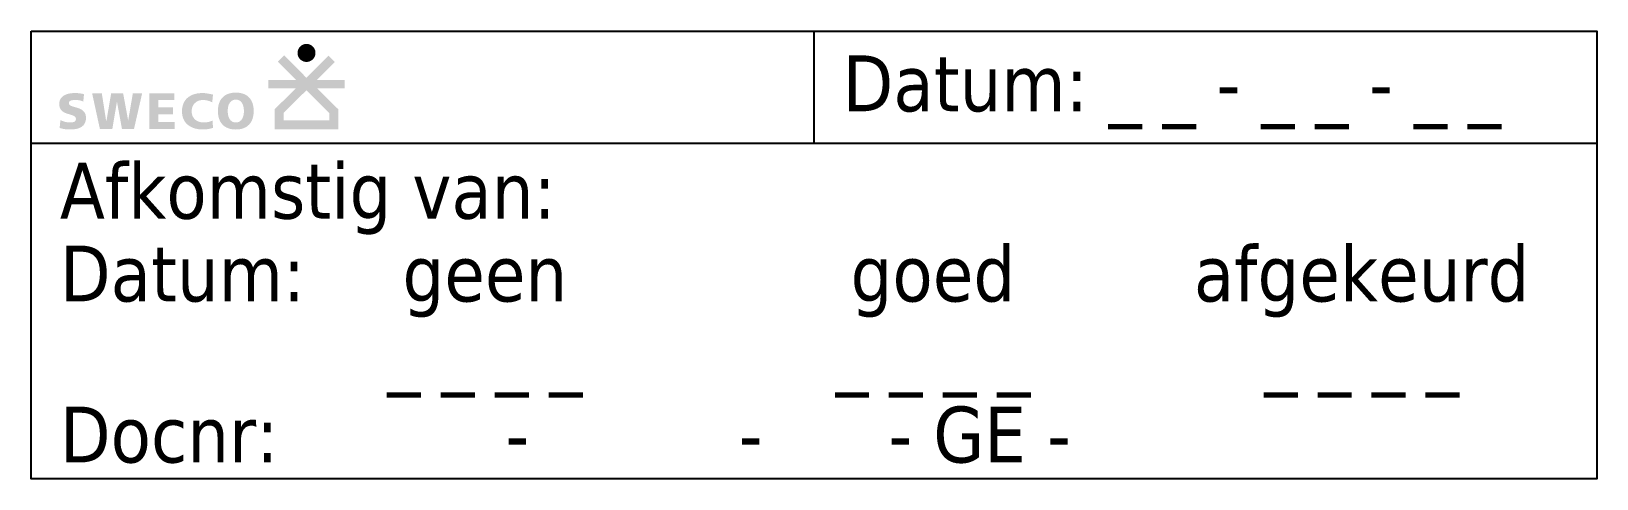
# Model space of a CAD drawing. Header units: millimetres. Extents: x 0 to 70, y 0 to 20.
import ezdxf
from ezdxf.enums import TextEntityAlignment as Align

# ---------------------------------------------------------------- set-up
doc = ezdxf.new("R2010")
doc.units = ezdxf.units.MM
doc.styles.add('Stempels', font='tahoma.ttf')

# ---------------------------------------------------------------- blocks, each defined once
blk = doc.blocks.new('A$C2BBC04C5')
h = blk.add_hatch(color=7)
h.paths.add_polyline_path([(-4.127, -3.668), (-4.127, -4.573), (-1.287, -4.573), (-1.287, -3.668), (-2.235, -2.731), (-1, -2.731), (-1, -2.358), (-2.238, -2.356), (-1.439, -1.556), (-1.726, -1.274), (-2.712, -2.26), (-3.703, -1.259), (-3.985, -1.545), (-3.172, -2.358), (-4.408, -2.358), (-4.408, -2.731), (-3.178, -2.731)])
h.paths.add_polyline_path([(-3.725, -4.172), (-3.725, -3.836), (-2.712, -2.824), (-1.689, -3.836), (-1.689, -4.172)], flags=16)
for color, points in [(256, [(-3.048, -0.944), (-3.059, -0.961), (-3.075, -0.996), (-3.082, -1.014), (-3.094, -1.051), (-3.099, -1.071), (-3.102, -1.091), (-3.105, -1.111), (-3.106, -1.131), (-3.107, -1.153), (-3.105, -1.195), (-3.102, -1.214), (-3.099, -1.233), (-3.094, -1.253), (-3.082, -1.29), (-3.075, -1.309), (-3.067, -1.327), (-3.059, -1.343), (-3.037, -1.38), (-3.015, -1.408), (-2.989, -1.436), (-2.975, -1.45), (-2.961, -1.462), (-2.946, -1.474), (-2.929, -1.486), (-2.913, -1.496), (-2.896, -1.506), (-2.879, -1.515), (-2.861, -1.522), (-2.843, -1.53), (-2.806, -1.542), (-2.786, -1.546), (-2.746, -1.553), (-2.726, -1.554), (-2.684, -1.554), (-2.663, -1.553), (-2.623, -1.546), (-2.604, -1.542), (-2.567, -1.53), (-2.523, -1.511), (-2.513, -1.506), (-2.496, -1.496), (-2.48, -1.486), (-2.449, -1.462), (-2.435, -1.45), (-2.407, -1.422), (-2.395, -1.408), (-2.371, -1.377), (-2.361, -1.361), (-2.34, -1.322), (-2.324, -1.282), (-2.315, -1.253), (-2.311, -1.233), (-2.308, -1.214), (-2.304, -1.194), (-2.303, -1.173), (-2.303, -1.131), (-2.304, -1.111), (-2.308, -1.091), (-2.315, -1.051), (-2.327, -1.014), (-2.335, -0.996), (-2.342, -0.978), (-2.351, -0.961), (-2.361, -0.944), (-2.371, -0.928), (-2.383, -0.911), (-2.395, -0.896), (-2.407, -0.882), (-2.421, -0.868), (-2.449, -0.842), (-2.48, -0.818), (-2.496, -0.809), (-2.513, -0.798), (-2.548, -0.782), (-2.586, -0.768), (-2.623, -0.758), (-2.643, -0.755), (-2.663, -0.752), (-2.684, -0.75), (-2.726, -0.75), (-2.766, -0.755), (-2.786, -0.758), (-2.806, -0.763), (-2.825, -0.768), (-2.843, -0.775), (-2.861, -0.782), (-2.896, -0.798), (-2.913, -0.809), (-2.929, -0.818), (-2.946, -0.83), (-2.961, -0.842), (-2.989, -0.868), (-3.015, -0.896), (-3.027, -0.911), (-3.039, -0.928)]), (7, [(-13.369, -2.982), (-13.426, -2.999), (-13.453, -3.009), (-13.507, -3.032), (-13.532, -3.046), (-13.557, -3.06), (-13.581, -3.076), (-13.604, -3.092), (-13.625, -3.11), (-13.645, -3.129), (-13.682, -3.171), (-13.698, -3.194), (-13.712, -3.218), (-13.725, -3.244), (-13.736, -3.271), (-13.745, -3.301), (-13.752, -3.331), (-13.757, -3.362), (-13.76, -3.395), (-13.762, -3.431), (-13.76, -3.482), (-13.753, -3.529), (-13.743, -3.573), (-13.73, -3.611), (-13.713, -3.647), (-13.693, -3.68), (-13.671, -3.71), (-13.645, -3.735), (-13.618, -3.76), (-13.589, -3.781), (-13.558, -3.801), (-13.527, -3.818), (-13.493, -3.834), (-13.458, -3.848), (-13.424, -3.861), (-13.39, -3.872), (-13.32, -3.893), (-13.191, -3.932), (-13.101, -3.97), (-13.032, -4.028), (-13.012, -4.114), (-13.023, -4.147), (-13.031, -4.177), (-13.084, -4.23), (-13.179, -4.257), (-13.276, -4.262), (-13.358, -4.259), (-13.4, -4.252), (-13.457, -4.244), (-13.549, -4.22), (-13.648, -4.183), (-13.709, -4.158), (-13.745, -4.505), (-13.718, -4.514), (-13.628, -4.538), (-13.572, -4.549), (-13.541, -4.554), (-13.511, -4.559), (-13.45, -4.566), (-13.389, -4.57), (-13.332, -4.573), (-13.277, -4.573), (-13.209, -4.573), (-13.142, -4.569), (-13.109, -4.566), (-13.044, -4.557), (-13.013, -4.552), (-12.981, -4.544), (-12.951, -4.537), (-12.921, -4.529), (-12.864, -4.509), (-12.81, -4.483), (-12.786, -4.47), (-12.762, -4.455), (-12.738, -4.438), (-12.716, -4.42), (-12.676, -4.381), (-12.658, -4.359), (-12.627, -4.311), (-12.601, -4.257), (-12.591, -4.227), (-12.582, -4.195), (-12.575, -4.163), (-12.571, -4.128), (-12.568, -4.091), (-12.567, -4.054), (-12.57, -4.003), (-12.575, -3.955), (-12.585, -3.912), (-12.599, -3.872), (-12.617, -3.836), (-12.638, -3.804), (-12.661, -3.774), (-12.686, -3.747), (-12.713, -3.723), (-12.743, -3.701), (-12.775, -3.681), (-12.807, -3.663), (-12.842, -3.647), (-12.877, -3.633), (-12.913, -3.62), (-12.948, -3.609), (-13.02, -3.587), (-13.088, -3.567), (-13.157, -3.549), (-13.209, -3.527), (-13.277, -3.499), (-13.326, -3.44), (-13.331, -3.363), (-13.31, -3.332), (-13.29, -3.303), (-13.224, -3.274), (-13.173, -3.265), (-13.144, -3.26), (-13.077, -3.258), (-13.02, -3.256), (-12.913, -3.263), (-12.841, -3.275), (-12.756, -3.297), (-12.688, -3.327), (-12.654, -2.998), (-12.699, -2.986), (-12.748, -2.975), (-12.797, -2.966), (-12.849, -2.959), (-12.901, -2.953), (-12.956, -2.949), (-13.011, -2.946), (-13.07, -2.946), (-13.128, -2.948), (-13.189, -2.952), (-13.249, -2.958), (-13.339, -2.975)]), (7, [(-11.667, -4.175), (-11.857, -2.963), (-12.29, -2.963), (-11.943, -4.556), (-11.389, -4.556), (-11.181, -3.327), (-10.956, -4.556), (-10.42, -4.556), (-10.056, -2.963), (-10.471, -2.963), (-10.679, -4.175), (-10.904, -2.963), (-11.441, -2.963), (-11.649, -4.175)]), (7, [(-8.601, -4.556), (-8.601, -4.245), (-9.329, -4.245), (-9.329, -3.899), (-8.671, -3.899), (-8.671, -3.587), (-9.329, -3.587), (-9.329, -3.257), (-8.618, -3.257), (-8.618, -2.963), (-9.727, -2.963), (-9.727, -4.556)]), (7, [(-7.436, -4.571), (-7.395, -4.573), (-7.317, -4.573), (-7.28, -4.571), (-7.245, -4.57), (-7.211, -4.567), (-7.147, -4.561), (-7.089, -4.552), (-7.033, -4.542), (-6.982, -4.53), (-6.933, -4.517), (-6.886, -4.505), (-6.905, -4.175), (-6.976, -4.204), (-7.079, -4.235), (-7.17, -4.252), (-7.252, -4.261), (-7.302, -4.261), (-7.361, -4.261), (-7.415, -4.252), (-7.469, -4.244), (-7.517, -4.227), (-7.542, -4.218), (-7.59, -4.198), (-7.649, -4.161), (-7.707, -4.111), (-7.752, -4.058), (-7.8, -3.978), (-7.831, -3.874), (-7.836, -3.817), (-7.839, -3.788), (-7.839, -3.76), (-7.839, -3.705), (-7.828, -3.64), (-7.818, -3.604), (-7.802, -3.55), (-7.782, -3.513), (-7.76, -3.47), (-7.716, -3.414), (-7.681, -3.382), (-7.656, -3.359), (-7.626, -3.339), (-7.569, -3.303), (-7.517, -3.287), (-7.477, -3.272), (-7.405, -3.26), (-7.365, -3.258), (-7.338, -3.257), (-7.312, -3.258), (-7.248, -3.262), (-7.208, -3.268), (-7.157, -3.276), (-7.104, -3.291), (-7.046, -3.306), (-7, -3.327), (-6.921, -3.356), (-6.886, -3.015), (-6.946, -3.002), (-7.005, -2.99), (-7.063, -2.978), (-7.121, -2.968), (-7.18, -2.959), (-7.238, -2.952), (-7.297, -2.948), (-7.355, -2.946), (-7.403, -2.946), (-7.45, -2.949), (-7.497, -2.953), (-7.589, -2.965), (-7.633, -2.973), (-7.675, -2.983), (-7.717, -2.995), (-7.758, -3.009), (-7.798, -3.023), (-7.836, -3.04), (-7.873, -3.057), (-7.909, -3.077), (-7.943, -3.099), (-7.976, -3.121), (-8.009, -3.146), (-8.039, -3.171), (-8.067, -3.198), (-8.094, -3.228), (-8.143, -3.291), (-8.164, -3.325), (-8.184, -3.362), (-8.203, -3.399), (-8.218, -3.438), (-8.232, -3.479), (-8.244, -3.522), (-8.254, -3.566), (-8.262, -3.611), (-8.268, -3.66), (-8.271, -3.708), (-8.272, -3.76), (-8.271, -3.815), (-8.267, -3.869), (-8.259, -3.921), (-8.251, -3.969), (-8.24, -4.016), (-8.225, -4.06), (-8.208, -4.103), (-8.19, -4.143), (-8.17, -4.181), (-8.147, -4.217), (-8.123, -4.251), (-8.096, -4.284), (-8.069, -4.314), (-8.039, -4.342), (-8.009, -4.369), (-7.976, -4.393), (-7.942, -4.418), (-7.908, -4.439), (-7.872, -4.458), (-7.835, -4.476), (-7.798, -4.492), (-7.76, -4.507), (-7.72, -4.52), (-7.681, -4.532), (-7.641, -4.542), (-7.6, -4.55), (-7.559, -4.557), (-7.519, -4.563), (-7.478, -4.569)])]:
    blk.add_hatch(color=color).paths.add_polyline_path(points)
h = blk.add_hatch(color=7)
h.paths.add_polyline_path([(-5.865, -4.576), (-5.817, -4.574), (-5.771, -4.573), (-5.726, -4.567), (-5.681, -4.561), (-5.639, -4.553), (-5.599, -4.543), (-5.559, -4.532), (-5.52, -4.519), (-5.449, -4.487), (-5.415, -4.469), (-5.384, -4.449), (-5.352, -4.428), (-5.324, -4.405), (-5.27, -4.354), (-5.246, -4.326), (-5.223, -4.297), (-5.201, -4.267), (-5.181, -4.235), (-5.163, -4.201), (-5.146, -4.167), (-5.132, -4.131), (-5.117, -4.094), (-5.106, -4.056), (-5.095, -4.016), (-5.086, -3.975), (-5.079, -3.932), (-5.073, -3.888), (-5.069, -3.844), (-5.066, -3.798), (-5.066, -3.704), (-5.069, -3.657), (-5.073, -3.613), (-5.079, -3.569), (-5.086, -3.526), (-5.095, -3.485), (-5.105, -3.445), (-5.117, -3.406), (-5.13, -3.369), (-5.146, -3.332), (-5.162, -3.298), (-5.18, -3.265), (-5.2, -3.233), (-5.221, -3.203), (-5.244, -3.174), (-5.268, -3.147), (-5.294, -3.12), (-5.322, -3.096), (-5.351, -3.073), (-5.381, -3.052), (-5.414, -3.032), (-5.482, -2.998), (-5.519, -2.983), (-5.557, -2.969), (-5.596, -2.958), (-5.637, -2.949), (-5.68, -2.941), (-5.724, -2.933), (-5.77, -2.929), (-5.817, -2.926), (-5.914, -2.926), (-5.961, -2.929), (-6.006, -2.933), (-6.05, -2.941), (-6.093, -2.949), (-6.134, -2.958), (-6.174, -2.969), (-6.213, -2.983), (-6.248, -2.998), (-6.284, -3.015), (-6.318, -3.032), (-6.349, -3.052), (-6.381, -3.073), (-6.409, -3.096), (-6.436, -3.12), (-6.488, -3.174), (-6.51, -3.203), (-6.532, -3.233), (-6.552, -3.265), (-6.569, -3.298), (-6.586, -3.332), (-6.602, -3.369), (-6.614, -3.406), (-6.626, -3.445), (-6.637, -3.485), (-6.646, -3.526), (-6.653, -3.569), (-6.659, -3.613), (-6.663, -3.657), (-6.666, -3.751), (-6.664, -3.798), (-6.663, -3.844), (-6.659, -3.888), (-6.653, -3.932), (-6.646, -3.975), (-6.636, -4.016), (-6.626, -4.056), (-6.614, -4.094), (-6.6, -4.131), (-6.584, -4.167), (-6.569, -4.201), (-6.55, -4.235), (-6.53, -4.267), (-6.509, -4.297), (-6.486, -4.326), (-6.461, -4.354), (-6.435, -4.379), (-6.408, -4.405), (-6.378, -4.428), (-6.348, -4.449), (-6.315, -4.469), (-6.282, -4.487), (-6.247, -4.503), (-6.21, -4.519), (-6.173, -4.532), (-6.133, -4.543), (-6.092, -4.553), (-6.049, -4.561), (-6.006, -4.567), (-5.961, -4.573), (-5.914, -4.574)])
h.paths.add_polyline_path([(-5.995, -4.235), (-6.023, -4.224), (-6.1, -4.169), (-6.132, -4.121), (-6.163, -4.073), (-6.18, -4.027), (-6.193, -3.997), (-6.201, -3.963), (-6.212, -3.923), (-6.225, -3.82), (-6.228, -3.725), (-6.219, -3.619), (-6.204, -3.535), (-6.178, -3.457), (-6.153, -3.411), (-6.128, -3.364), (-6.068, -3.304), (-6.03, -3.282), (-5.988, -3.258), (-5.905, -3.241), (-5.865, -3.241), (-5.825, -3.241), (-5.748, -3.257), (-5.7, -3.282), (-5.657, -3.307), (-5.597, -3.374), (-5.577, -3.411), (-5.556, -3.45), (-5.543, -3.489), (-5.529, -3.533), (-5.51, -3.636), (-5.504, -3.734), (-5.507, -3.836), (-5.521, -3.93), (-5.53, -3.963), (-5.541, -4.005), (-5.559, -4.047), (-5.58, -4.096), (-5.628, -4.16), (-5.692, -4.218), (-5.737, -4.235), (-5.764, -4.248), (-5.842, -4.262), (-5.946, -4.256)], flags=16)

msp = doc.modelspace()

# ---------------------------------------------------------------- linework, layer by layer
at = {"transparency": 33554687}
for p, q in [((35, 20), (35, 15)), ((0, 15), (70, 15))]:
    msp.add_line(p, q, dxfattribs=at)
at = {"color": 4, "transparency": 33554687}
msp.add_lwpolyline([(0, 20), (70, 20), (70, 0), (0, 0)], close=True, dxfattribs=at)

# ---------------------------------------------------------------- block references
at = {"transparency": 33554687}
msp.add_blockref('A$C2BBC04C5', (15.011, 20.186), dxfattribs=at)

# ---------------------------------------------------------------- texts
at = {"transparency": 33554687, "style": 'Stempels'}
for s, p in [('Datum:', (36.277, 16.424)), ('_ _ - _ _ - _ _', (48.179, 16.424)), ('Afkomstig van:', (1.277, 11.624)), ('Datum:', (1.277, 7.924)), ('Docnr:', (1.277, 0.724)), ('         -          -      - GE -            ', (12.764, 0.724))]:
    msp.add_text(s, height=2.5, dxfattribs=at).set_placement(p)
for s, p in [('goed', (40.317, 7.924)), ('afgekeurd', (59.49, 7.924)), ('geen', (20.282, 7.924)), ('_ _ _ _', (20.282, 4.424)), ('_ _ _ _', (40.317, 4.424)), ('_ _ _ _', (59.49, 4.424))]:
    msp.add_text(s, height=2.5, dxfattribs=at).set_placement(p, align=Align.CENTER)

doc.saveas('drawing.dxf')
